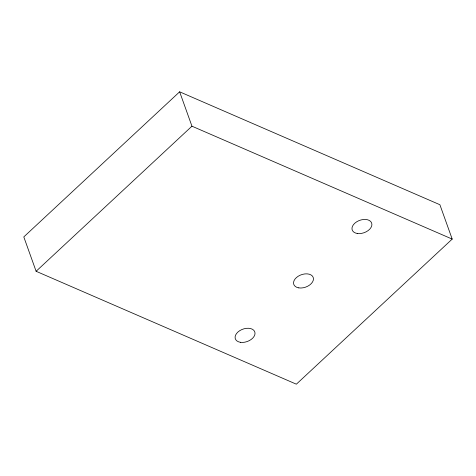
<?xml version="1.0" encoding="UTF-8"?>
<svg xmlns="http://www.w3.org/2000/svg" width="476" height="476" viewBox="0 0 476 476"><rect width="100%" height="100%" fill="white"/><g stroke="black" fill="none" stroke-linecap="round" stroke-linejoin="round"><path stroke-width="0.71" d="M179.642 91.814L23.8 236.911L36.111 271.284L296.358 384.186L452.2 239.089L439.889 204.716L179.642 91.814L191.953 126.188L452.2 239.089M36.111 271.284L191.953 126.188M357.232 233.466A10.335 6.563 -19.7 0 0 371.905 224.261A10.335 6.563 -19.7 0 0 356.655 221.822A10.335 6.563 -19.7 0 0 357.232 233.466M240.35 342.292A10.335 6.563 -19.7 0 0 255.023 333.087A10.335 6.563 -19.7 0 0 239.773 330.647A10.335 6.563 -19.7 0 0 240.35 342.292M298.791 287.879A10.335 6.563 -19.7 0 0 313.464 278.674A10.335 6.563 -19.7 0 0 298.214 276.235A10.335 6.563 -19.7 0 0 298.791 287.879"/></g></svg>
